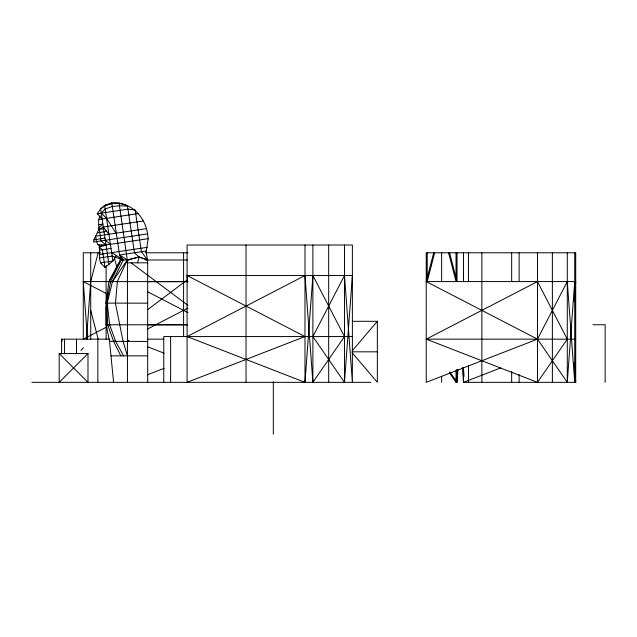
<?xml version="1.0" encoding="UTF-8"?>
<svg xmlns="http://www.w3.org/2000/svg" width="637" height="637" viewBox="0 0 637 637"><rect width="100%" height="100%" fill="white"/><g stroke="black" fill="none" stroke-linecap="round" stroke-linejoin="round"><path stroke-width="0.96" d="M116.531 255.429L112.908 261.003L105.025 267.572L100.55 262.85C98.552 257.786 100.367 252.483 99.181 247.228L106.013 244.966L101.044 240.945L98.616 224.694L98.639 219.542L100.136 215.895M86.465 339.155L90.717 281.578L98.17 252.785M304.988 382.335L312.886 275.534L344.482 336.567L312.886 382.335L304.988 275.534L187.079 336.567L304.988 382.335L304.988 245.014M187.079 275.534L304.988 336.567L187.079 382.335L187.079 245.014L352.38 245.014L352.38 382.335L344.482 275.534L312.886 336.567L344.482 382.335L352.38 275.534L187.079 275.534L187.589 282.454M449.419 372.741L456.044 382.335L456.984 369.579M449.849 371.944L457.024 382.335L457.971 369.579M433.693 252.785L426.241 281.578L537.469 339.155L567.28 382.335L574.725 281.578M574.248 301.333L575.713 281.578L426.241 281.578M98.616 224.694L102.883 224.057L99.046 227.6C98.416 232.895 94.045 236.892 93.528 242.068L147.569 233.827L148.166 238.668L146.064 252.937M113.577 382.335L109.572 341.336L106.172 324.822L106.037 303.101L108.919 281.673L120.305 259.896L119.867 256.942M147.569 233.827C145.109 216.198 130.163 201.292 111.778 202.837L119.573 254.975L123.323 259.936L112.446 281.626L107.207 303.14L109.652 324.79L115.608 341.424L123.642 355.86M434.673 252.785L427.22 281.578L427.22 252.785M137.568 262.826L139.113 257.006L147.68 259.984L187.318 259.984M119.055 202.861L127.296 259.984L117.351 281.578L115.448 303.339L123.092 341.456L127.448 355.86M148.166 238.668L99.818 245.898L99.181 247.228L102.358 249.736L105.025 267.572M120.258 259.96L129.263 259.984M123.068 259.601L120.974 259.984L108.919 281.673L112.446 281.626L127.296 259.984L138.962 257.006L147.529 259.984L145.969 251.034L119.573 254.975L127.296 259.984L139.113 257.006M102.135 219.024L97.294 213.753L100.63 208.928L104.595 205.385L111.778 202.837M537.469 382.335L567.28 339.155L537.469 281.578L426.241 339.155L537.469 382.335L537.469 252.785M352.038 351.075L377.343 321.303L352.325 321.303M80.971 350.414L83.415 347.73M87.986 353.551L59.193 382.335L59.193 353.551L87.986 353.551L87.986 382.335L59.193 353.551M127.448 341.456L128.945 340.222M147.68 309.63L187.366 279.826M143.317 220.983L103.321 226.963L99.324 229.431L103.592 228.802M107.104 326.813L83.272 339.155L83.272 252.785L100.654 252.785M147.394 329.098L188.011 308.077M147.442 374.779L164.123 368.305M500.571 367.947L463.497 382.335L462.406 367.621M106.61 230.905L104.054 231.852L97.365 232.855M110.066 204.015L104.595 205.385L112.908 261.003L100.55 262.85M138.603 213.483L98.639 219.542M104.986 238.079L93.735 239.862M97.294 213.753L127.949 209.167L135.155 209.931L141.406 251.719L147.529 259.984M145.945 228.715L95.661 236.223L96.466 241.63L98.034 244.712L99.818 245.898M99.444 250.174L111.037 248.446M99.85 254.426L147.258 247.339M145.754 260.254L147.68 259.984L147.68 382.335M99.316 258.009L112.176 256.082L123.323 259.936L111.666 252.658M120.823 355.86L113.593 341.4L107.701 324.798L106.172 324.822L110.042 324.822M112.446 281.626L188.003 281.578M109.652 324.79L187.318 324.759M145.73 252.785L188.058 252.785M122.83 259.984L120.305 259.896M127.296 259.984L127.448 262.826L147.68 262.826M87.524 339.155L83.272 281.578L109.596 281.578M110.846 281.673L112.773 281.673M147.68 281.673L187.796 281.673M147.68 303.172L106.037 303.101M592.912 324.759L605.15 324.759L605.15 382.335M147.68 324.822L187.167 324.822M352.38 336.567L163.765 336.567L163.765 382.335M61.59 353.877L61.59 339.155L109.508 339.155M147.84 339.155L163.733 339.155M426.241 339.155L575.713 339.155M113.577 341.336L116.555 341.352M147.68 341.456L109.572 341.336M352.365 351.823L377.343 351.823M110.981 355.86L147.68 355.86M31.85 382.335L370.814 382.335M574.725 252.785L574.725 382.335L567.28 281.578L537.469 339.155L426.241 382.335L426.241 252.785L575.713 252.785L575.713 382.335L463.497 382.335L463.497 367.621M98.034 244.712L106.013 244.966M138.962 257.006L134.463 252.754L127.496 206.101L119.493 205.831L112.319 206.436L105.137 208.992L101.259 213.156L106.538 218.364L116.006 233.19M127.496 206.101C118.888 201.603 108.083 202.701 100.63 208.928L108.919 264.395M147.442 346.711L164.123 353.193M147.394 291.627L188.011 312.648M83.272 281.578L107.104 293.912M131.214 262.906L187.915 305.33M105.312 240.308L110.416 244.313M352.038 352.564L377.343 382.335L377.343 321.303M103.321 226.963L108.911 234.249M120.449 257.444L121.325 259.912L110.583 281.642L106.729 303.124L107.701 324.798M61.59 339.155L62.243 341.034M449.571 252.785L457.024 281.578L457.024 252.785M448.591 252.785L456.044 281.578L456.044 252.785M114.318 257.587L116.802 267.182M90.717 310.362L98.17 339.155M574.256 362.708L575.713 382.335M463.386 367.621L464.039 376.451M567.28 252.785L567.28 382.335M552.375 252.785L552.375 382.335M519.115 252.785L519.115 281.578M519.115 374.484L519.115 382.335M511.662 252.785L511.662 281.578M511.662 371.546L511.662 382.335M481.859 252.785L481.859 382.335M468.458 252.785L468.458 281.578M468.458 365.654L468.458 382.335M463.497 252.785L463.497 281.578M457.024 369.579L457.024 382.335M456.044 370.559L456.044 382.335M441.632 252.785L441.632 281.578M441.632 376.451L441.632 382.335M344.482 245.014L344.482 382.335M328.684 245.014L328.684 382.335M312.886 245.014L312.886 382.335M273.313 381.802L273.313 434.163M246.033 245.014L246.033 382.335M183.591 252.785L183.591 336.177M170.612 336.567L170.612 382.335M127.448 262.826L127.448 382.335M120.528 258.741L120.528 260.732M106.116 265.693L106.116 303.419M106.116 306.397L106.116 339.155M97.843 339.155L97.843 382.335M90.717 252.785L90.717 339.155M76.496 339.155L76.496 353.877M64.456 339.155L64.456 353.877"/></g></svg>
